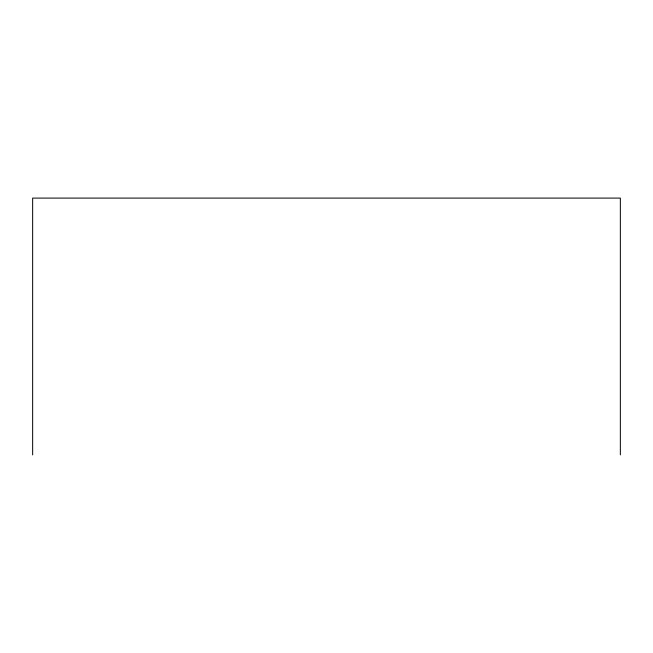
<?xml version="1.0" encoding="UTF-8"?>
<svg xmlns="http://www.w3.org/2000/svg" width="653" height="653" viewBox="0 0 653 653"><rect width="100%" height="100%" fill="white"/><g stroke="black" fill="none" stroke-linecap="round" stroke-linejoin="round"><path stroke-width="0.98" d="M620.35 454.904L620.35 198.096L32.65 198.096L32.65 454.904"/></g></svg>
